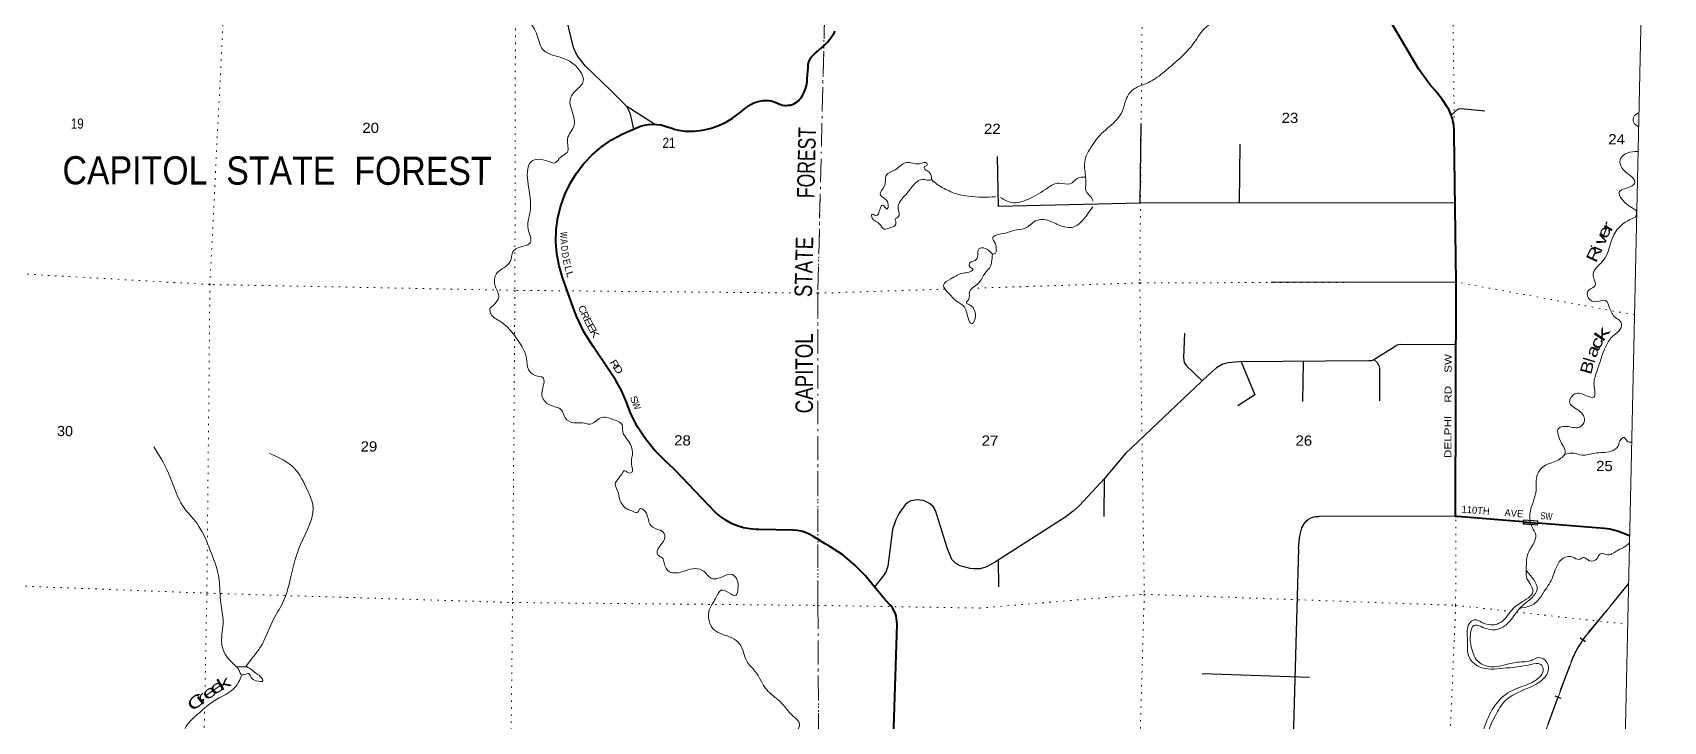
# Model space of a CAD drawing. Header units: feet. Extents: x -757852 to -501257, y -360805 to -170898.
# Drawn here: x -529253 to -501257, y -207338 to -195524 of the extents above; entities that cross this region are included whole.
import ezdxf
from ezdxf.enums import TextEntityAlignment as Align

# ---------------------------------------------------------------- set-up
doc = ezdxf.new("R2010")
doc.units = ezdxf.units.FT
doc.header["$LTSCALE"] = 80
for name, pattern in [('DOT_DASHED', [7.7, 5, -1.2, 0.3, -1.2]), ('DOTTED', [1.5, 0.3, -1.2]), ('LONG_DASHED', [7.5, 6, -1.5])]:
    doc.linetypes.add(name, pattern=pattern)
for name, color, linetype, lineweight in [('26', 7, 'Continuous', 40), ('27', 7, 'Continuous', 13), ('29', 7, 'Continuous', 25), ('34', 7, 'Continuous', 13), ('39', 7, 'Continuous', 13), ('4', 7, 'Continuous', 13), ('41', 7, 'Continuous', 13), ('44', 7, 'DOT_DASHED', 13), ('61', 7, 'Continuous', 13), ('63', 7, 'Continuous', 25), ('7', 7, 'DOTTED', 13)]:
    doc.layers.add(name, color=color, linetype=linetype, lineweight=lineweight)

msp = doc.modelspace()

# ---------------------------------------------------------------- linework, layer by layer
at = {"layer": '26'}
msp.add_line((-503662.78, -203917.07), (-503413.62, -203937.48), dxfattribs=at)
for points in [[(-503662.78, -203917.07), (-504799.49, -203823.94), (-504823.38, -203821.98), (-504823.34, -203796.89), (-504815.49, -199801.93), (-504847.87, -197258.43), (-504849.08, -197172.49), (-504859.27, -197087.16), (-504878.33, -197003.35), (-504906.03, -196922), (-504942.09, -196843.99), (-504961.44, -196809.37), (-505047.8, -196674.49), (-505147.79, -196549.38), (-505176.39, -196518.09), (-505266.54, -196413.57), (-505314.53, -196353.25), (-505459.67, -196142.88), (-506105.09, -195047.23)], [(-517486.72, -197121.96), (-517360.06, -197064.15), (-517240.14, -196993.41), (-517128.27, -196910.53), (-517106.05, -196891.78), (-517006.91, -196811.91), (-516920.48, -196754.89), (-516872.73, -196730.72), (-516822.72, -196711.68), (-516770.99, -196697.97), (-516718.11, -196689.75), (-516664.65, -196687.1), (-516611.22, -196690.04), (-516571.76, -196695.87), (-516523.54, -196709.04), (-516476.97, -196727.18), (-516439.9, -196745.88), (-516409.23, -196757.48), (-516377.51, -196765.82), (-516345.1, -196770.8), (-516312.34, -196772.36), (-516279.6, -196770.49), (-516247.23, -196765.2), (-516215.59, -196756.57), (-516185.03, -196744.67), (-516155.88, -196729.64), (-516128.46, -196711.65), (-516103.07, -196690.89), (-516090.75, -196678.45), (-516068.09, -196653.41), (-516051.75, -196628.45), (-516034.28, -196601.74), (-516006.03, -196546.79), (-515983.69, -196489.18), (-515967.49, -196429.55), (-515957.61, -196368.56), (-515954.18, -196310.1), (-515941.42, -196127.66), (-515939.38, -196101.97), (-515936.7, -196072.72), (-515930.98, -196043.92), (-515922.28, -196015.87), (-515910.7, -195988.89), (-515896.36, -195963.26), (-515879.42, -195939.27), (-515860.06, -195917.19), (-515842.97, -195901.05), (-515833.01, -195891.24), (-515669.03, -195748.26), (-515604.48, -195684.46), (-515546.95, -195614.27), (-515497.07, -195538.45), (-515474.48, -195497.35)], [(-514493.48, -208162.14), (-514413.09, -205671.94), (-514413.68, -205622.71), (-514419.41, -205573.82), (-514430.22, -205525.79), (-514445.98, -205479.16), (-514466.54, -205434.43), (-514491.66, -205392.09), (-514521.07, -205352.61), (-514540.2, -205330.95), (-514640.68, -205224.27), (-514810.85, -205019.07), (-514955.26, -204840.05), (-515140.86, -204651.18), (-515345.18, -204482.74), (-515565.99, -204336.58), (-515644.08, -204292.36), (-515859.55, -204160.68), (-515919.78, -204127.25), (-515985.96, -204098.95), (-516054.74, -204077.71), (-516125.37, -204063.79), (-516197.06, -204057.32), (-516785.35, -204046.92), (-516831.41, -204046.44), (-516941.29, -204037.13), (-517049.6, -204016.39), (-517155.15, -203984.43), (-517256.78, -203941.62), (-517353.38, -203888.42), (-517443.89, -203825.42), (-517527.32, -203753.3), (-518221.53, -203030.81), (-518244.52, -203006.77), (-518396.97, -202865.64), (-518574.06, -202688.63), (-518731.68, -202494.08), (-518868.1, -202284.12), (-518981.83, -202061.05), (-519059.89, -201862.44), (-519142.09, -201665.38), (-519244.44, -201477.99), (-519346.36, -201327.97), (-519631.79, -200909.77), (-519786.97, -200656.38), (-519914.81, -200388.16), (-519970.91, -200241.21), (-520156.26, -199722.51), (-520215.03, -199522.89), (-520252.62, -199318.23), (-520268.61, -199110.75), (-520262.82, -198902.75), (-520235.32, -198696.48), (-520186.42, -198494.22), (-520116.63, -198298.18), (-520026.74, -198110.51), (-519917.73, -197933.27), (-519790.78, -197768.39), (-519647.3, -197617.68), (-519488.84, -197482.8), (-519317.16, -197365.22), (-519134.13, -197266.22), (-519071.34, -197237.73), (-518816.96, -197129.82), (-518748.1, -197110.6), (-518677.6, -197098.7), (-518606.25, -197094.22), (-518534.82, -197097.23), (-518464.09, -197107.69), (-518394.85, -197125.48), (-518377.1, -197131.32), (-518263.67, -197170.15), (-518238.8, -197178.66), (-518213.67, -197185.37), (-518165.76, -197198.15), (-518091.21, -197209.87), (-518057.19, -197212), (-518032.05, -197213.57), (-518007.19, -197213.34), (-517892.97, -197212.27), (-517754.64, -197196.43), (-517618.73, -197166.21), (-517486.72, -197121.96)], [(-501837.3, -204155.78), (-502026.96, -204083.47), (-502092.46, -204061.87), (-502178.64, -204042.11), (-502266.41, -204031.47), (-503413.62, -203937.48)]]:
    msp.add_lwpolyline(points, dxfattribs=at)
at = {"layer": '29'}
for p, q in [((-518575.14, -197091.27), (-519053.49, -196790.51)), ((-510236.56, -198451.56), (-510219.56, -197083.24)), ((-508531.78, -198443), (-508523.86, -197439.66)), ((-504833.33, -198442.66), (-510236.56, -198451.56)), ((-504815.49, -199801.93), (-507991.3, -199811.43)), ((-507440.02, -201164.45), (-507449.73, -201848.63)), ((-510859.18, -203183.27), (-510860.5, -203823.67)), ((-504823.38, -203819.67), (-507169.08, -203822.34)), ((-512676.2, -204573.93), (-512669.07, -205028.37)), ((-507329.64, -206584.81), (-509174.6, -206525.84))]:
    msp.add_line(p, q, dxfattribs=at)
for points in [[(-519053.49, -196790.51), (-519333.11, -196509.1), (-519764.05, -196101.72), (-519887.7, -195940.96), (-519926.26, -195868.62), (-519965.82, -195776.58), (-520134.67, -195091.87), (-520212.12, -194583.52), (-520241.96, -194467.74), (-520287.75, -194354.41), (-520386.91, -194164.58), (-520572.12, -193910.76), (-520773.55, -193690.18), (-520996.28, -193520.15), (-521221.47, -193378.95), (-521942.81, -192978.24), (-521981.95, -192949.92), (-521999.57, -192927.68), (-522036.9, -192841.37)], [(-518929.65, -197177.62), (-518968.96, -196994.84), (-518994.82, -196904.22), (-519053.49, -196790.51)], [(-504899.7, -196940.59), (-504786.01, -196836.15), (-504765.8, -196830.07), (-504731.38, -196827.91), (-504319.66, -196867.92)], [(-510236.56, -198451.56), (-512673.35, -198505.79), (-512685.99, -197649.01)], [(-509479.37, -200680.34), (-509498.05, -201101.79), (-509484.36, -201183.91), (-509447.58, -201233.51), (-509174.52, -201498.4)], [(-504817.6, -200877.94), (-505774.92, -200873.18), (-505825.4, -200886.76), (-505881, -200917.98), (-506227.99, -201138.06), (-506259.99, -201152.87), (-506313.1, -201155.35), (-508539.37, -201173.32), (-508726.24, -201189.7), (-508822.53, -201212.17), (-508930.47, -201275.24), (-509078.12, -201407.1), (-510489.81, -202744), (-510849.04, -203171.21), (-511281.97, -203638.25), (-511388.39, -203734.36), (-511529.7, -203839.5), (-512737.21, -204613.01), (-512886.89, -204691.87), (-512992.23, -204721.32), (-513100.62, -204720.38), (-513157.62, -204715.63), (-513329.14, -204671.73), (-513404.6, -204630.1), (-513472.84, -204560.11), (-513551.57, -204364.03), (-513751.32, -203722.48), (-513794.1, -203650.66), (-513855.81, -203598.93), (-513960.35, -203552.39), (-514064.79, -203537.15), (-514173.95, -203555.3), (-514226.28, -203584.67), (-514273.77, -203622.69), (-514377.65, -203766.07), (-514435.26, -203879.29), (-514488.82, -204048.47), (-514569.99, -204674.41), (-514606.25, -204777.41), (-514664.19, -204860.66), (-514802.28, -205029.4)], [(-508504.96, -201170.3), (-508268.12, -201734.52), (-508561.83, -201924.14)], [(-506221.29, -201133.81), (-506172.12, -201183.76), (-506142.16, -201231.61), (-506131.75, -201278.8), (-506130.22, -201842.54)], [(-507518.56, -204378.68), (-507502.92, -204188.42), (-507488.46, -204111.27), (-507461.95, -204017.23), (-507423.39, -203947.31), (-507389.65, -203906.32), (-507355.91, -203877.38), (-507317.35, -203850.86), (-507273.97, -203833.98), (-507230.59, -203824.33), (-507169.08, -203822.34)], [(-507518.56, -204378.68), (-507701.64, -210890.03), (-505120.56, -210935.97)]]:
    msp.add_lwpolyline(points, dxfattribs=at)
at = {"layer": '34'}
msp.add_line((-502527.98, -205803.33), (-501855.56, -204981.61), dxfattribs=at)
msp.add_lwpolyline([(-503864.72, -209070.95), (-502840.69, -206327.04), (-502832.83, -206307.59)], dxfattribs=at)
msp.add_arc((-501167.95, -206969.81), 1791.74, 139.38064, 158.30933, dxfattribs=at)
at = {"layer": '39'}
msp.add_arc((-501835.04, -198624.15), 118.26, 325.97191, 27.40237, dxfattribs=at)
for points in [[(-506514.19, -190549.85), (-506657.91, -190770.26), (-506751.74, -190942.45), (-506744.73, -191073.21), (-506769.45, -191402.81), (-506814.25, -191730.23), (-506917.93, -191876.2), (-506938.95, -191992.67), (-506928.26, -192165.69), (-507036.4, -192367.93), (-507249.59, -192635.69), (-507401.72, -192807.42), (-507559.54, -192936.87), (-507608.85, -193071.21), (-507594.28, -193262.36), (-507531.07, -193403.63), (-507528.9, -193892.3), (-507588.75, -194088.89), (-507831.52, -194284.02), (-508043.25, -194366.79), (-508236.46, -194395.41), (-508286.91, -194419.14), (-508449.26, -194612.91), (-508799.63, -195195.29), (-509139.43, -195458.02), (-509340.62, -195733.92), (-509608.15, -196009.29), (-509759.96, -196140.8), (-509915.76, -196268.25), (-510162.12, -196409.06), (-510321.45, -196474.15), (-510459.28, -196617.84), (-510547.78, -196878.55), (-510635.27, -197010.57), (-510900.55, -197255.8), (-511109.8, -197533.65), (-511177.23, -197671.86), (-511181.43, -197949.34), (-511170.74, -198122.36), (-511173.56, -198224.9), (-511064.16, -198372.57), (-511047.24, -198414.98)], [(-521405.78, -200256.71), (-521249.25, -200036.75), (-521316.13, -199851.21), (-521288.46, -199656.38), (-521053.63, -199449.12), (-521006.08, -199282.59), (-520824.39, -199185.5), (-520711.36, -199128.09), (-520745.68, -198892.54), (-520711.14, -198591.17), (-520720.74, -198279.41), (-520751.6, -197860.89), (-520714.63, -197760.64), (-520448.91, -197714.5), (-520272.32, -197754.11), (-520187.13, -197658.27), (-520075.94, -197578.72), (-520070.12, -197351.53), (-519953.64, -197111.15), (-520024.57, -196674.21), (-519924.8, -196514.14), (-519798.9, -196354.27), (-519826.07, -196231.39), (-520195.72, -195946.91), (-520500.2, -195809.74), (-520584.89, -195587.87), (-520870.77, -195133.13), (-521037.26, -194832.17), (-521061.94, -194648.98), (-521058.87, -194514.27), (-521047.56, -194355.5), (-521155.67, -194298.33), (-521176.92, -194189.57), (-521153.6, -194036.93), (-521255.9, -193754.58), (-521140.53, -193654.96), (-520907.75, -193707.09), (-520851.92, -193694.7)], [(-501677.41, -196896.18), (-501765.66, -196970.77), (-501766.4, -197063.26), (-501682.82, -197140.93)], [(-501691.83, -197563.59), (-501879.11, -197589.22), (-502000.63, -197704.89), (-501969.55, -197841.88), (-501849.85, -197957.46), (-501762.07, -198042.61), (-501748.43, -198097.02), (-501795.11, -198152.95), (-501922.14, -198202.21), (-502010.99, -198251.77), (-501949.86, -198403.08), (-501850.06, -198492.36), (-501730.05, -198569.73)], [(-513817.68, -198048.95), (-513858.87, -197919.92), (-513934.81, -197863.01), (-513946.57, -197824.71), (-513900.15, -197800.95), (-513899.86, -197764.76), (-514024.56, -197771.8), (-514247.52, -197749.91), (-514445.52, -197875.02), (-514595.01, -197968.34), (-514632.75, -198165.11), (-514702.13, -198295.27), (-514652.32, -198351.97), (-514564.76, -198465.28), (-514585.55, -198551.59), (-514659.4, -198484.64), (-514704.1, -198544.61), (-514779.41, -198662.65), (-514845.56, -198637.99), (-514838.04, -198704.41), (-514712.21, -198807.97), (-514636.51, -198895.05), (-514519.68, -198865.81), (-514457.18, -198842.18), (-514432.48, -198769.99), (-514444.18, -198723.64), (-514393.62, -198685.84), (-514394.49, -198541.04), (-514257.89, -198298.81), (-514105.65, -198113.01), (-513984.46, -198039.58), (-513898.12, -198052.33), (-513817.68, -198048.95)], [(-512720.15, -198339.68), (-513184.67, -198331.51), (-513373.33, -198293.81), (-513605.78, -198199.45), (-513725.82, -198126.1), (-513817.68, -198048.95)], [(-511176.84, -198004.98), (-511320.74, -198024.64), (-511440.08, -198118.2), (-511630.95, -198104.61), (-511822.56, -198185.53), (-512153.77, -198377.95), (-512447.74, -198437.94), (-512636.49, -198352.06)], [(-511051.17, -198512.12), (-511140.62, -198635.39), (-511387.63, -198858.64), (-511632.63, -198826.52), (-511857.05, -198734.24), (-512038.14, -198754.91), (-512216.03, -198880.18), (-512413.33, -198916.81), (-512550.4, -198963.98), (-512711.48, -198996.88), (-512768.11, -199040.67), (-512722.71, -199145.6), (-512711.47, -199250.26), (-512721.97, -199306.48), (-512774.39, -199326.17)], [(-501737.03, -198690.33), (-501936.86, -198793.3), (-502107.3, -198993.04), (-502293.75, -199437.97), (-502460.63, -199696.05), (-502427.76, -199861.21), (-502534.92, -199938.78), (-502561.86, -200041.12), (-502436, -200140.66), (-502256.89, -200115.95), (-502169.69, -200273.49), (-502060.34, -200427.2), (-501986.45, -200490.12), (-501997.46, -200610.69), (-502118.96, -200722.33), (-502240.96, -200898.32), (-502405.4, -201355.5), (-502447.36, -201578.37), (-502450.94, -201777.43), (-502575.38, -201752.3), (-502776.16, -201720.54), (-502869.7, -201856.53), (-502698.07, -202014.75), (-502612.95, -202182.34), (-502692.21, -202290.3), (-502889.14, -202280.68), (-503052.2, -202309.54), (-503003.96, -202565.32), (-502940.96, -202732.73), (-503090.79, -202868.27), (-503304.61, -202961.08), (-503422.35, -203106.94), (-503442.62, -203382.27), (-503550.76, -203837.89), (-503526.75, -203966.51)], [(-512774.39, -199326.17), (-512900.23, -199224.62), (-513008.85, -199231.79), (-513025.82, -199344.27), (-513070.72, -199430.38), (-513161.51, -199471.89), (-513166.07, -199540.22), (-513108.1, -199580.9), (-513162.72, -199624.71), (-513277.5, -199649.93), (-513487.32, -199744.78), (-513614.83, -199854.37), (-513521.5, -199999.9), (-513397.84, -200123.55), (-513267.9, -200215.08), (-513193.12, -200418.78), (-513131.58, -200517.8), (-513076.73, -200445.85), (-513093.4, -200264.73), (-513143.2, -200208.03), (-513223.23, -200159.13), (-513182.53, -200097.12), (-513169.47, -199970.53), (-513094.41, -199884.66), (-512989.17, -199795.01), (-512903.63, -199654.93), (-512808.16, -199529), (-512789.51, -199458.77), (-512774.39, -199326.17)], [(-521405.78, -200256.71), (-521386.41, -200349.36), (-521224.59, -200477.34), (-521074.84, -200607.23), (-520897.72, -200833.87), (-520773.3, -201116.39), (-520740.58, -201299.65), (-520622.81, -201405.16), (-520488.43, -201444.44), (-520491.77, -201613.33), (-520503.09, -201774.11), (-520389.53, -201903.72), (-520173.18, -201999.96), (-520107.87, -202129.18), (-519959.82, -202218.84), (-519815.05, -202215.97), (-519684.57, -202239.13), (-519500.79, -202132.01), (-519275.89, -202163.97), (-519133.86, -202251.57), (-519120.71, -202368.31), (-518987.74, -202586.55), (-518957.04, -202771.8), (-518972.29, -202920.49), (-518967.45, -203071.34), (-519031.77, -203070.83), (-519077.75, -203038.29), (-519169.02, -203140.12), (-519252.48, -203272.17), (-519209.12, -203381.11), (-519174.16, -203536.23), (-519040.75, -203698.17), (-518956.59, -203733.02), (-518862.24, -203749.86), (-518831.62, -203689.78), (-518735.53, -203740.82), (-518656.82, -203956.62), (-518534.85, -204040.04), (-518426.7, -204091.18), (-518403.52, -204210), (-518499.12, -204352.02), (-518520.24, -204480.55), (-518442.28, -204535.46), (-518412.77, -204618.15), (-518317.5, -204771.74), (-518215.14, -204792.66), (-517876.83, -204718.95), (-517730.44, -204764.36), (-517602.73, -204884.02), (-517409.53, -204857.41), (-517240.36, -204818.54), (-517154.67, -204913.74), (-517145.86, -205070.66), (-517172.82, -205175.01), (-517305.14, -205129.72), (-517431.46, -205088.49), (-517531.1, -205232.48), (-517637.17, -205426.7), (-517644.46, -205585.5), (-517561.41, -205761.11), (-517246.95, -205906.4), (-517115.07, -206008), (-516992.8, -206306.59), (-516853.4, -206474.61), (-516648.9, -206797.99), (-516425.31, -206994.83), (-516194.13, -207250.05), (-516086.62, -207381.62), (-516131.79, -207501.91), (-516235.74, -207682.07), (-516204.56, -207806.99), (-516040.07, -207850.54), (-515711.08, -207684.24), (-515566.27, -207675.35), (-515540.63, -207737.89), (-515440.36, -207768.85), (-515277.11, -207715.86), (-515176.53, -207706.61), (-515139.11, -207805.44), (-514954.67, -207869.25), (-514808.79, -207979.01), (-514760.03, -208168.42), (-514829.6, -208322.71), (-514972.73, -208373.85), (-515064.35, -208519.92), (-515061.36, -208650.65), (-515134.36, -208730.5), (-515183.3, -208818.59), (-515099.61, -208911.76), (-514912.84, -208935.38), (-514659.67, -208951.47), (-514578.45, -208949.7)], [(-527169.88, -202631.85), (-526920.11, -203078.25), (-526665.35, -203655.41), (-526428.43, -203946.87), (-526226.54, -204346.65), (-526052.08, -204911.1), (-526023.05, -205307.48), (-525981.39, -205631.57), (-526008.19, -205971.2), (-525937.67, -206205.03), (-525834.08, -206324.5), (-525748.26, -206403.61)], [(-502951.84, -202756.82), (-502794.25, -202737.92), (-502651.78, -202771.23), (-502436.41, -202736.75), (-502154.72, -202704.81), (-502033.41, -202617.3), (-501984.22, -202497.04), (-501931.75, -202471.32), (-501877.93, -202530.06), (-501802.14, -202549.74)], [(-525186.62, -202742.19), (-524756.44, -202999), (-524536.24, -203370.77), (-524443.73, -203620.86), (-524652.17, -204304.92), (-524819.35, -204854.58), (-524937.12, -205257.83), (-525110.49, -205574.17), (-525349.66, -206077), (-525493.91, -206268.9), (-525593.45, -206400.83)], [(-503526.75, -203966.51), (-503511.89, -204007.11), (-503448.58, -204136.32), (-503494.12, -204302.86), (-503598.26, -204507.14), (-503607.25, -204627.73), (-503614.27, -204752.35)], [(-503721.47, -205400.49), (-503455.81, -205306.62), (-503321.8, -205136.76), (-503167.04, -204886.63), (-502975.32, -204538.26), (-502808.34, -204521.49), (-502708.13, -204560.5), (-502629.48, -204528.95), (-502523.36, -204582.08), (-502400.49, -204550.89), (-502337.47, -204462.91), (-502208.95, -204480.02), (-502033.42, -204398.98), (-501940.6, -204355.48), (-501839.96, -204277.82)], [(-506666.65, -210834.12), (-506395.9, -210531.65), (-506235.68, -210353.96), (-505995.39, -209963.75), (-505802.36, -209703.87), (-505671.44, -209417.35), (-505442.54, -208942.59), (-505224.91, -208622.58), (-504970.09, -208429.55), (-504571.65, -208123.05), (-504444.56, -207812.37), (-504331.13, -207449.3), (-504167.5, -207094.68), (-503928.37, -206851.25), (-503581.43, -206703.2), (-503363.18, -206558.15), (-503318.08, -206447.91), (-503361.64, -206363.1), (-503534.53, -206363.73), (-504001.42, -206428.38), (-504425.35, -206398.85), (-504584.99, -206248.77), (-504622.52, -205910.63), (-504590.41, -205663.55), (-504505.46, -205597.87), (-504361.11, -205647.28), (-504170.42, -205682.99), (-504051.49, -205641.71), (-503834.5, -205402.13), (-503612.13, -205245.04), (-503498.53, -205115.24), (-503547.69, -204976.09), (-503609.05, -204854.95), (-503614.27, -204752.35)], [(-503614.27, -204752.35), (-503488.79, -204900.15), (-503423.82, -205073.6), (-503507.33, -205211.69), (-503721.9, -205399.01), (-503963.39, -205686.65), (-504138.91, -205765.69), (-504387.77, -205713.43), (-504510.23, -205692.34), (-504565.46, -205812.56), (-504549.51, -206084.16), (-504450.69, -206298.1), (-504220.33, -206402.5), (-503767.4, -206323.67), (-503501.74, -206285.57), (-503404.92, -206244.11), (-503260.77, -206317.65), (-503238.01, -206490.78), (-503347.72, -206636.7), (-503602.12, -206777.44), (-503967.59, -206981.65), (-504140.47, -207235.66), (-504322.87, -207676.6), (-504473.01, -208105.74), (-504708.33, -208375.34), (-505242.25, -208781.3), (-505449.66, -209081.29), (-505595.12, -209426), (-505650.88, -209614.59), (-505783.05, -209804.57), (-505943.9, -210062.69), (-506244.87, -210498.67), (-506568.69, -210836.55)], [(-525666.99, -206549.05), (-525718.18, -206667.28), (-525823.76, -206799.16), (-526080.27, -206951.96), (-526426.15, -207220.67), (-526616.72, -207424.26), (-526682.22, -207572.55), (-526741.82, -207736.97), (-527108.13, -208047.75), (-527348.91, -208244.91), (-527381.79, -208335.14), (-527506.28, -208571.43), (-527478.98, -208678.23), (-527594.64, -208814.05), (-527865.07, -209202.01), (-528039.81, -209437.9), (-528197.57, -209559.31), (-528333.67, -209737.19), (-528385.73, -209966.02), (-528376.36, -210305.94), (-528351.78, -210503.21), (-528258.5, -210654.77), (-528209.89, -210864.3), (-528040.67, -211072.77), (-527937.78, -211280.72), (-527688.46, -211530.05), (-527643.03, -211630.96), (-527554.35, -211856.89), (-527321.21, -212118.16), (-527059.92, -212377.64), (-526935.06, -212603.86), (-526787.9, -212806.13), (-526668.11, -213165.03), (-526552.9, -213340.9), (-526340.32, -213404.94), (-526214.25, -213478.33), (-525964.67, -213693.48), (-525862.91, -213790.82), (-525851.81, -213911.56), (-525874.39, -214225.09), (-525911.75, -214628.98), (-525980.32, -214911.98), (-525980.92, -215108.84)], [(-525746.22, -206399.61), (-525647.76, -206404.42), (-525577.4, -206404.98), (-525457.43, -206486.37), (-525333.52, -206577.85), (-525297.86, -206644.5), (-525414.43, -206641.56), (-525500.42, -206584.56), (-525542.13, -206519.88), (-525608.59, -206535.44), (-525652.86, -206541.12), (-525678.88, -206526.83), (-525708.54, -206464.26), (-525746.27, -206405.64)]]:
    msp.add_spline(points, degree=3, dxfattribs=at)
at = {"layer": '4'}
msp.add_lwpolyline([(-751809.62, -170897.83), (-720494.9, -171910.43), (-689178.81, -172879.95), (-657861.41, -173806.4), (-626542.79, -174689.77), (-595222.97, -175530.05), (-563902.02, -176327.26), (-532580.01, -177081.38), (-501256.99, -177792.41), (-505285.46, -360804.74), (-536860.21, -360087.99), (-568433.95, -359327.81), (-600006.62, -358524.19), (-631578.15, -357677.16), (-663148.48, -356786.69), (-694717.56, -355852.8), (-726285.32, -354875.48), (-757851.71, -353854.74)], close=True, dxfattribs=at)
msp.add_lwpolyline([(-751809.62, -170897.83), (-720494.9, -171910.43), (-689178.81, -172879.95), (-657861.41, -173806.4), (-626542.79, -174689.77), (-595222.97, -175530.05), (-563902.02, -176327.26), (-532580.01, -177081.38), (-501256.99, -177792.41), (-505285.46, -360804.74), (-536860.21, -360087.99), (-568433.95, -359327.81), (-600006.62, -358524.19), (-631578.15, -357677.16), (-663148.48, -356786.69), (-694717.56, -355852.8), (-726285.32, -354875.48), (-757851.71, -353854.74)], close=True, dxfattribs=at)
at = {"layer": '44'}
msp.add_lwpolyline([(-515328.67, -183962.46), (-515346.71, -189299.3), (-515641.98, -194611.8), (-515772.95, -199993.99), (-515772.95, -199993.99), (-515771.03, -205349.09), (-515750.76, -209291.5), (-516400.33, -209285.15), (-516399.52, -209560.25), (-517108.83, -209543.24), (-517119.56, -210647.15), (-517141.6, -213182.75), (-519645.68, -213104.37), (-519676.38, -214663.78), (-525525.28, -214540.93), (-525505.2, -215868.8), (-526194.87, -215859.42), (-526357.78, -221213.2), (-531650.14, -221128.73), (-531682.41, -222901.94)], dxfattribs=at)
at = {"layer": '61'}
for p, q in [((-503659.75, -203879.37), (-503410.56, -203899.41)), ((-503410.56, -203899.41), (-503416.57, -203974.17))]:
    msp.add_line(p, q, dxfattribs=at)
msp.add_lwpolyline([(-503416.57, -203974.17), (-503665.76, -203954.13), (-503659.75, -203879.37)], dxfattribs=at)
msp.add_lwpolyline([(-503657.14, -203946.79), (-503652.41, -203887.98), (-503419.17, -203906.74), (-503423.9, -203965.55)], close=True, dxfattribs=at)
at = {"layer": '63'}
for p, q in [((-502593.34, -205974.93), (-502683.59, -205910.97)), ((-503010.96, -206943.76), (-503114.59, -206905.09))]:
    msp.add_line(p, q, dxfattribs=at)
at = {"layer": '63', "linetype": 'LONG_DASHED'}
msp.add_lwpolyline([(-503865.75, -209070.58), (-502841.72, -206326.64), (-502833.85, -206307.18), (-502822.09, -206278.1), (-502809.73, -206249.44), (-502796.87, -206220.98), (-502783.6, -206192.49), (-502769.74, -206164.43), (-502755.44, -206136.74), (-502740.76, -206109.01), (-502725.45, -206081.71), (-502709.73, -206054.79), (-502693.44, -206027.89), (-502676.77, -206001.53), (-502659.78, -205975.29), (-502642.11, -205949.32), (-502624.08, -205923.88), (-502605.56, -205898.64), (-502586.76, -205873.71), (-502567.3, -205849.03), (-502547.64, -205824.83), (-502528.83, -205802.63), (-501855.44, -204979.72)], dxfattribs=at)
at = {"layer": '7'}
msp.add_line((-503778.65, -205463.4), (-501870.73, -205674.25), dxfattribs=at)
for points in [[(-526291.79, -206739.22), (-526260.94, -205138.68), (-526209.06, -199844.34), (-525948.86, -194644.16), (-525867.1, -189384.25), (-525877.92, -184137.67), (-525259.99, -178950.41), (-524885.42, -177260.05)], [(-519759.94, -177377.6), (-520024.83, -179151.05), (-520601.34, -184183.81), (-520383.1, -186839.96), (-520525.56, -189350.47), (-520963.18, -194615.58), (-520973.11, -199944.44), (-521013.41, -205299.2), (-521071.43, -210607.57)], [(-515750.15, -209576.21), (-515771.03, -205349.09), (-515772.95, -199993.99), (-515641.98, -194611.8), (-515346.71, -189299.3), (-515328.67, -183962.46), (-514767.46, -179337.8), (-514616.92, -177494.41)], [(-509556.56, -177608.21), (-509528.99, -178963.45), (-509887.14, -183895.19), (-510144.63, -189105.54), (-510198.13, -194351.6), (-510245.33, -199816.91), (-510168.93, -205158.52), (-510334.48, -210846.1)], [(-504829.72, -187607.6), (-504793.2, -189091.95), (-504877.62, -194434.29), (-504815.49, -199801.93), (-504823.12, -205347.99), (-504952.36, -208416.18)], [(-516119.34, -199990.69), (-520973.11, -199944.44), (-526209.06, -199844.34), (-531272.67, -199558.59), (-533104.14, -199491.43)], [(-501753.85, -200364.72), (-504815.49, -199801.93), (-510245.33, -199816.91), (-513119.02, -199908.97)], [(-513588.62, -199924.01), (-515772.95, -199993.99), (-515821.23, -199993.53)], [(-533229.9, -204868.52), (-531534.3, -204939.73), (-526260.94, -205138.68), (-521013.41, -205299.2), (-515771.03, -205349.09), (-512995.22, -205395.37), (-510168.93, -205158.52), (-504823.12, -205347.99), (-503884.06, -205451.76)], [(-526390.63, -223024.63), (-526357.78, -221213.2), (-526194.87, -215859.42), (-526363.13, -210440.66), (-526298.59, -207092.02)]]:
    msp.add_lwpolyline(points, dxfattribs=at)

# ---------------------------------------------------------------- texts
at = {"layer": '27'}
for s, rotation, width, p in [('W', 269.674, 0.6, (-520193.34, -198996.93)), ('A', 274.522, 0.85, (-520188.13, -199112.48)), ('D', 276.522, 0.75, (-520180.65, -199231.11)), ('D', 280.904, 0.85, (-520165.38, -199351.32)), ('E', 282.524, 0.95, (-520140.83, -199470.95)), ('L', 282.524, 1.05, (-520113.81, -199582.24)), ('L', 287.002, 1.15, (-520081.14, -199687.71)), ('C', 294.379, 1.1, (-519865.77, -200291.49)), ('R', 294.379, 1.1, (-519821.32, -200399)), ('E', 295.379, 1.25, (-519767.45, -200507.04)), ('E', 299.43, 1.35, (-519709.13, -200614.08)), ('K', 299.742, 1.3, (-519654.66, -200713.07)), ('R', 301.314, 1.25, (-519311.5, -201239.31)), ('D', 303.241, 1.3, (-519247.83, -201334.86)), ('S', 291.367, 1.15, (-518978.91, -201840.29)), ('W', 289.602, 0.85, (-518938.7, -201942.9))]:
    msp.add_text(s, height=120, rotation=rotation, dxfattribs=dict(at, width=width)).set_placement(p, align=Align.CENTER)
for s, rotation, width, p in [('DELPHI    RD    SW', 89.887, 1.25, (-504896.42, -202820.68)), ('SW', 355.316, 0.8, (-503372.88, -203867.74))]:
    msp.add_text(s, height=120, rotation=rotation, dxfattribs=dict(at, width=width)).set_placement(p)
for s, p in [('110TH', (-504724.17, -203755.8)), ('AVE', (-503987.89, -203814.83))]:
    msp.add_text(s, height=120, rotation=355.316, dxfattribs=at).set_placement(p)
at = {"layer": '41'}
for s, rotation, width, p in [('r', 61.779, 1.6, (-502161.05, -198954.36)), ('v', 66.767, 1.35, (-502275.12, -199192.91)), ('e', 66.494, 1.3, (-502226.2, -199072.19)), ('R', 65.302, 1.35, (-502413.25, -199484.01)), ('i', 68.045, 1.05, (-502318.26, -199289.13)), ('k', 55.905, 1.8, (-502296.87, -200843.45)), ('a', 67.86, 1.35, (-502419.6, -201117.09)), ('c', 66.234, 1.45, (-502353.65, -200971.92)), ('B', 74.235, 1.25, (-502501.95, -201399.95)), ('k', 29.727, 1.65, (-526019.34, -206823.19)), ('C', 40.455, 1.6, (-526500.07, -207177.38)), ('r', 39.032, 2, (-526366.64, -207072.74)), ('e', 35.648, 1.65, (-526263.92, -206987.24)), ('e', 34.367, 1.65, (-526139.88, -206898.72))]:
    msp.add_text(s, height=200, rotation=rotation, dxfattribs=dict(at, width=width)).set_placement(p)
msp.add_text('l', height=200, rotation=73.221, dxfattribs=at).set_placement((-502441.34, -201197.53))
at = {"layer": '44'}
for s, height, rotation, width, p in [('FOREST', 300, 88.606, 0.75, (-515818.52, -197755.82)), ('CAPITOL  STATE  FOREST', 483.2, 359.915, 0.9, (-525056.67, -198131.52)), ('STATE', 300, 88.606, 0.8, (-515862.1, -199547)), ('CAPITOL', 300, 90.021, 0.8, (-515856.97, -201368.05))]:
    msp.add_text(s, height=height, rotation=rotation, dxfattribs=dict(at, width=width)).set_placement(p, align=Align.CENTER)
at = {"layer": '7'}
for s, width, p in [('19', 0.85, (-528598.25, -197170.85)), ('20', 1.1, (-523593.26, -197242.97)), ('22', 1.1, (-512920.9, -197259.78)), ('23', 1.1, (-507811.32, -197071.32)), ('21', 0.85, (-518439.52, -197500.52)), ('24', 1.1, (-502203.59, -197439.84)), ('30', 1.05, (-528833.69, -202444.74)), ('29', 1.1, (-523622.65, -202709.14)), ('28', 1.1, (-518240.07, -202604.58)), ('27', 1.1, (-512961.14, -202608.51)), ('26', 1.1, (-507572.8, -202608.27)), ('25', 1.1, (-502412.4, -203043.77))]:
    msp.add_text(s, height=175, rotation=359.543, dxfattribs=dict(at, width=width)).set_placement(p)

doc.saveas('drawing.dxf')
